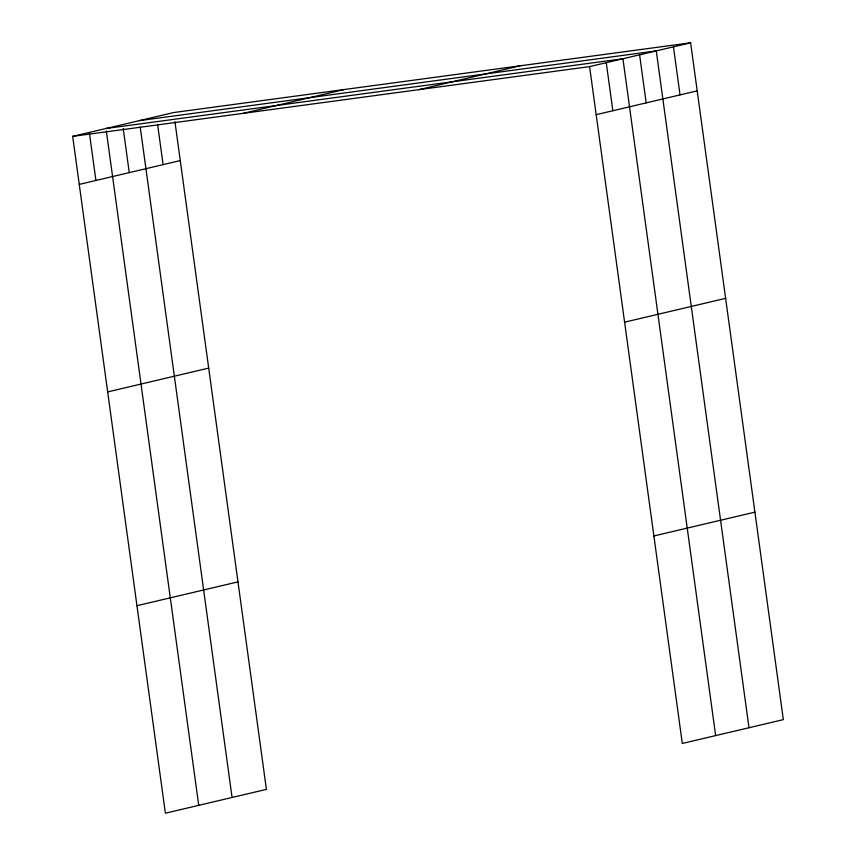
<?xml version="1.0" encoding="UTF-8"?>
<svg xmlns="http://www.w3.org/2000/svg" width="856" height="856" viewBox="0 0 856 856"><rect width="100%" height="100%" fill="white"/><g stroke="black" fill="none" stroke-linecap="round" stroke-linejoin="round"><path stroke-width="1.28" d="M174.934 121.627L266.409 789.382L165.379 813.2L72.664 136.361L173.693 112.543L690.621 42.8L783.336 719.639L682.307 743.457L589.591 66.618L690.621 42.8M243.254 113.345L344.273 89.527M419.012 89.634L520.031 65.816M79.244 184.404L180.274 160.586M596.172 114.672L697.201 90.854M107.674 391.909L208.693 368.091M624.602 322.166L725.62 298.348M136.96 605.695L237.979 581.877M653.888 535.963L754.906 512.145M139.346 120.632L656.274 50.9L748.989 727.739M106.005 128.496L622.933 58.764L715.648 735.604M72.664 136.361L589.591 66.618M673.447 46.845L680.028 94.898M639.603 54.827L646.184 102.881M606.262 62.691L612.843 110.734M157.59 124.377L163.1 164.641M140.234 127.127L232.062 797.482M123.211 128.464L129.256 172.612M106.358 131.096L198.72 805.336M89.334 132.423L95.915 180.477"/></g></svg>
